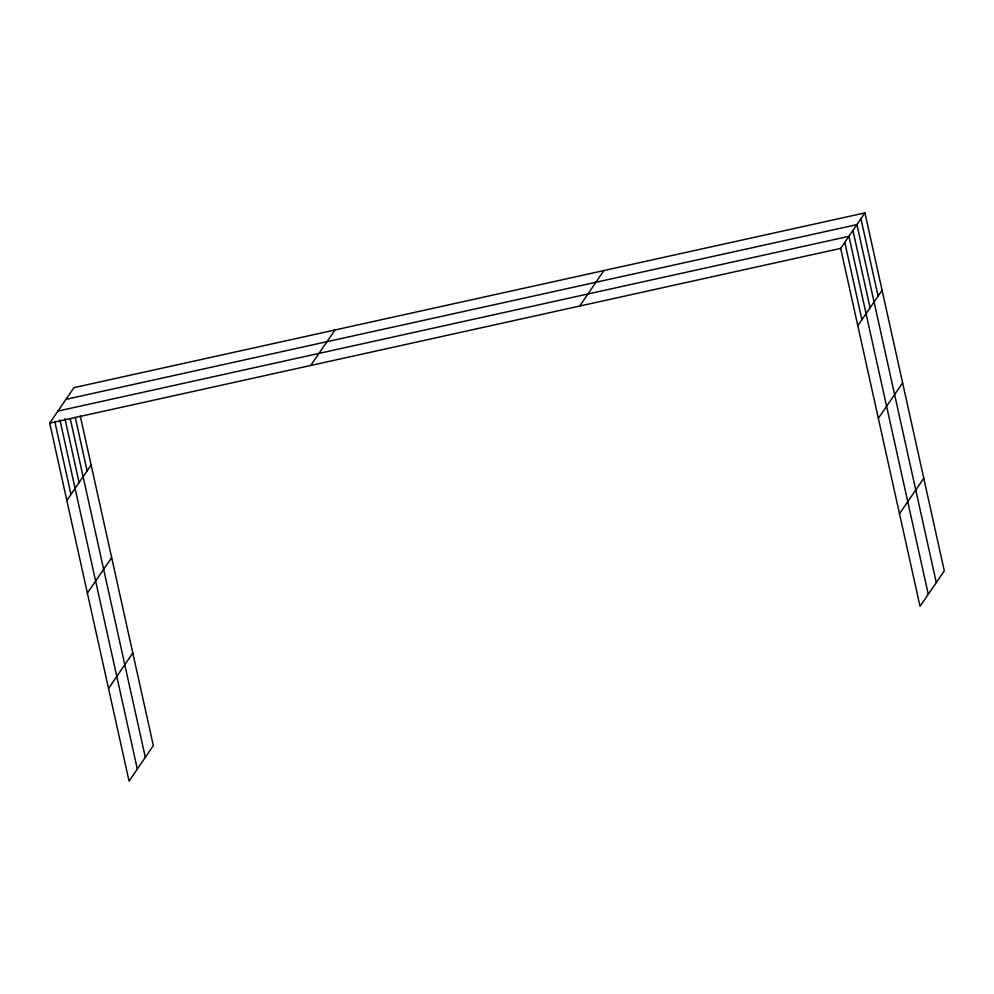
<?xml version="1.0" encoding="UTF-8"?>
<svg xmlns="http://www.w3.org/2000/svg" width="994" height="994" viewBox="0 0 994 994"><rect width="100%" height="100%" fill="white"/><g stroke="black" fill="none" stroke-linecap="round" stroke-linejoin="round"><path stroke-width="1.49" d="M80.241 415.902L153.337 745.612L129.058 781.11L49.7 423.146L73.966 387.635L864.942 212.89L944.3 570.854L920.034 606.365L840.663 248.388L864.942 212.89M66.846 500.491L91.125 464.981M87.373 593.095L111.651 557.597M310.724 365.469L334.99 329.971M108.532 688.507L132.798 652.996M579.651 306.065L603.917 270.554M857.822 325.746L882.088 290.236M878.348 418.35L902.614 382.839M899.495 513.761L923.774 478.251M65.964 399.352L856.927 224.607L936.286 582.571M57.95 411.069L848.926 236.323L928.284 594.288M49.7 423.146L840.663 248.388M860.941 218.742L878.087 296.1M852.927 230.459L870.073 307.817M844.788 242.362L861.947 319.708M75.246 417.294L87.112 470.845M70.251 418.685L145.323 757.329M64.921 418.598L79.11 482.562M59.926 419.99L137.309 769.033M54.819 421.568L70.972 494.453"/></g></svg>
